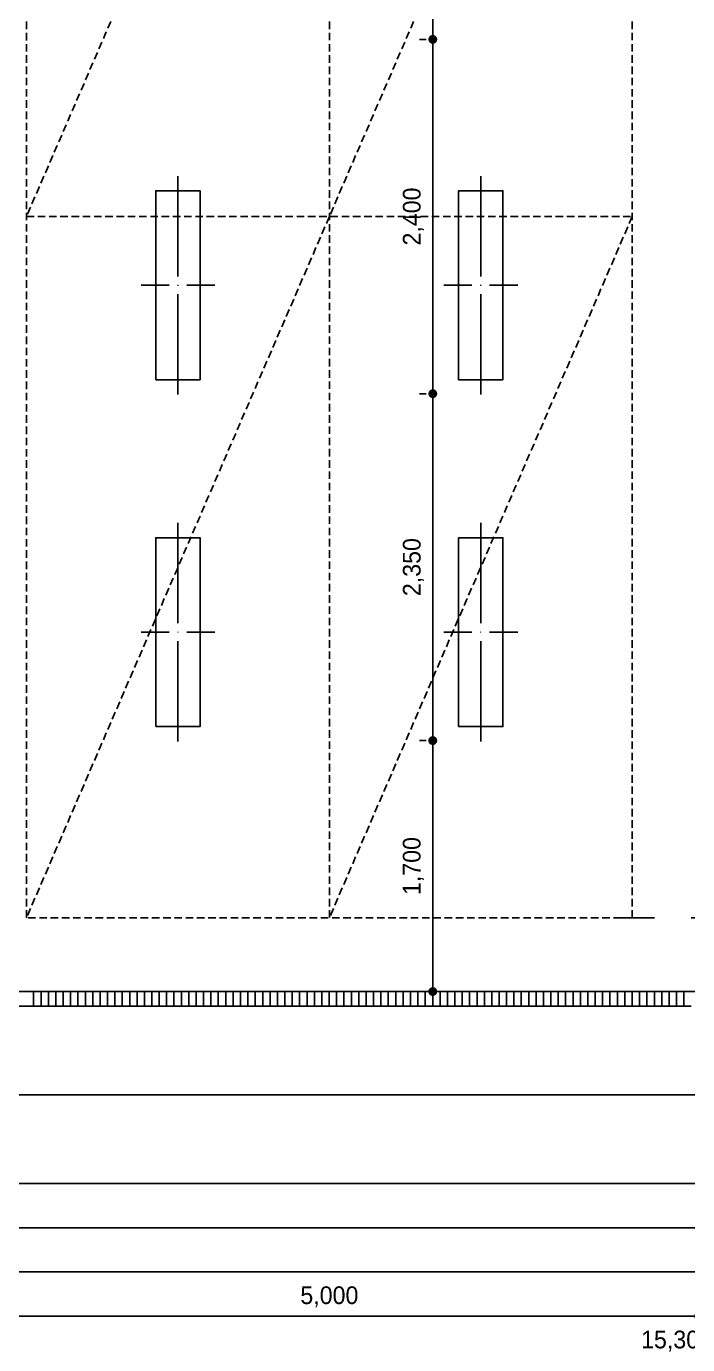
# Model space of a CAD drawing. Header units: millimetres. Extents: x -224448 to 1592092, y -164641 to 319001.
# Drawn here: x 24375 to 28850, y 150808 to 159739 of the extents above; entities that cross this region are included whole.
import ezdxf

# ---------------------------------------------------------------- set-up
doc = ezdxf.new("R2010")
doc.units = ezdxf.units.MM
doc.linetypes.add('CENTER2', pattern=[1.125, 0.75, -0.125, 0.125, -0.125])
doc.linetypes.add('HIDDEN', pattern=[9.525, 6.35, -3.175])
doc.layers.get('Defpoints').update_dxf_attribs({"color": 35})
for name, color, linetype in [('ARREA', 1, 'Continuous'), ('DIM', 3, 'Continuous'), ('I-LIGHT', 1, 'Continuous'), ('I_FUR', 6, 'Continuous'), ('I_HAT', 8, 'Continuous')]:
    doc.layers.add(name, color=color, linetype=linetype)
doc.styles.add('IABU-글꼴스타일', font='')
doc.styles.get('IABU-글꼴스타일').set_extended_font_data('HY울릉도L')
doc.dimstyles.new('IABC-100 (SUB)', dxfattribs={"dimscale": 60, "dimtxt": 2, "dimasz": 1, "dimexe": 1.5, "dimexo": 2, "dimgap": 1, "dimtad": 1, "dimdec": 0, "dimdsep": 46, "dimlunit": 6, "dimtxsty": 'IABU-글꼴스타일', "dimblk": '1234_Dot', "dimcen": 1, "dimclrd": 4, "dimclre": 4, "dimclrt": 7, "dimadec": 0, "dimazin": 0, "dimtfac": 1, "dimtdec": 0, "dimtix": 1, "dimtmove": 2, "dimatfit": 3, "dimldrblk": '1234_Dot', "dimfxl": 2, "dimtolj": 1, "dimtzin": 0, "dimarcsym": 0})

# ---------------------------------------------------------------- blocks, each defined once
blk = doc.blocks.new('1234_Dot')
at = {"color": 0, "linetype": 'ByBlock', "lineweight": -2}
blk.add_line((-0.5, 0), (-1, 0), dxfattribs=at)
at = {"color": 0, "linetype": 'ByBlock', "const_width": 0.5}
blk.add_lwpolyline([(-0.25, 0, 1), (0.25, 0, 1)], format="xyb", close=True, dxfattribs=at)
blk = doc.blocks.new('*D373')
at = {"layer": 'Defpoints', "color": 0, "ltscale": 50, "transparency": 16777216}
for p in [(23925.5, 152500.5), (28925.5, 152500.5), (28925.5, 151000.5)]:
    blk.add_point(p, dxfattribs=at)
at = {"layer": 'DIM', "color": 4, "lineweight": -2, "ltscale": 50, "transparency": 16777216}
for p, q in [((23925.5, 152380.5), (23925.5, 150910.5)), ((28925.5, 152380.5), (28925.5, 150910.5)), ((23985.5, 151000.5), (28865.5, 151000.5))]:
    blk.add_line(p, q, dxfattribs=at)
at = {"layer": 'DIM', "color": 4, "lineweight": -2, "ltscale": 50, "transparency": 16777216, "xscale": 60, "yscale": 60, "zscale": 60, "rotation": 180}
blk.add_blockref('1234_Dot', (23925.5, 151000.5), dxfattribs=at)
at = {"layer": 'DIM', "color": 4, "lineweight": -2, "ltscale": 50, "transparency": 16777216, "xscale": 60, "yscale": 60, "zscale": 60}
blk.add_blockref('1234_Dot', (28925.5, 151000.5), dxfattribs=at)
at = {"layer": 'DIM', "color": 7, "ltscale": 50, "transparency": 16777216, "insert": (26425.5, 151131.9), "char_height": 120, "attachment_point": 5, "style": 'IABU-글꼴스타일'}
blk.add_mtext('\\A1;5,000', dxfattribs=at)
blk = doc.blocks.new('*D361')
at = {"layer": 'Defpoints', "color": 0, "ltscale": 50, "transparency": 16777216}
for p in [(21125.5, 152500.5), (36425.5, 152500.5), (21125.5, 150700.5)]:
    blk.add_point(p, dxfattribs=at)
at = {"layer": 'DIM', "color": 4, "lineweight": -2, "ltscale": 50, "transparency": 16777216}
for p, q in [((21125.5, 152380.5), (21125.5, 150610.5)), ((36425.5, 152380.5), (36425.5, 150610.5)), ((36365.5, 150700.5), (21185.5, 150700.5))]:
    blk.add_line(p, q, dxfattribs=at)
at = {"layer": 'DIM', "color": 4, "lineweight": -2, "ltscale": 50, "transparency": 16777216, "xscale": 60, "yscale": 60, "zscale": 60, "rotation": 180}
blk.add_blockref('1234_Dot', (21125.5, 150700.5), dxfattribs=at)
at = {"layer": 'DIM', "color": 4, "lineweight": -2, "ltscale": 50, "transparency": 16777216, "xscale": 60, "yscale": 60, "zscale": 60}
blk.add_blockref('1234_Dot', (36425.5, 150700.5), dxfattribs=at)
at = {"layer": 'DIM', "color": 7, "ltscale": 50, "transparency": 16777216, "insert": (28775.5, 150831.9), "char_height": 120, "attachment_point": 5, "style": 'IABU-글꼴스타일'}
blk.add_mtext('\\A1;15,300', dxfattribs=at)
blk = doc.blocks.new('j98')
at = {"layer": 'I-LIGHT'}
for p, q in [((95797.1, 141105.6), (95797.1, 140425.6)), ((95547.1, 140365.6), (95737.1, 140365.6)), ((95797.1, 140365.6), (95796.1, 140365.6)), ((95797.1, 140366.6), (95797.1, 140364.6)), ((95797.1, 140365.6), (95798.1, 140365.6)), ((95797.1, 140305.6), (95797.1, 139625.6)), ((95857.1, 140365.6), (96047.1, 140365.6))]:
    blk.add_line(p, q, dxfattribs=at)
at = {"layer": 'I-LIGHT', "linetype": 'Continuous'}
blk.add_lwpolyline([(95647.1, 139725.6), (95947.1, 139725.6), (95947.1, 141005.6), (95647.1, 141005.6)], close=True, dxfattribs=at)
blk = doc.blocks.new('*D548')
at = {"layer": 'Defpoints', "color": 0, "ltscale": 50, "transparency": 16777216}
for p in [(27200.5, 162000.5), (27125.6, 159650.5), (27200.5, 159650.5)]:
    blk.add_point(p, dxfattribs=at)
at = {"layer": 'DIM', "color": 4, "lineweight": -2, "ltscale": 50, "transparency": 16777216}
for p, q in [((27080.5, 162000.5), (27035.6, 162000.5)), ((27125.6, 161940.5), (27125.6, 159710.5)), ((27080.5, 159650.5), (27035.6, 159650.5))]:
    blk.add_line(p, q, dxfattribs=at)
at = {"layer": 'DIM', "color": 4, "lineweight": -2, "ltscale": 50, "transparency": 16777216, "xscale": 60, "yscale": 60, "zscale": 60}
for p, rotation in [((27125.6, 162000.5), 90), ((27125.6, 159650.5), 270)]:
    blk.add_blockref('1234_Dot', p, dxfattribs=dict(at, rotation=rotation))
at = {"layer": 'DIM', "color": 7, "ltscale": 50, "transparency": 16777216, "insert": (26994.2, 160825.5), "char_height": 120, "attachment_point": 5, "rotation": 90, "style": 'IABU-글꼴스타일'}
blk.add_mtext('\\A1;2,350', dxfattribs=at)
blk = doc.blocks.new('*D549')
at = {"layer": 'Defpoints', "color": 0, "ltscale": 50, "transparency": 16777216}
for p in [(27200.5, 159650.5), (27125.6, 157250.5), (27200.5, 157250.5)]:
    blk.add_point(p, dxfattribs=at)
at = {"layer": 'DIM', "color": 4, "lineweight": -2, "ltscale": 50, "transparency": 16777216}
for p, q in [((27080.5, 159650.5), (27035.6, 159650.5)), ((27125.6, 159590.5), (27125.6, 157310.5)), ((27080.5, 157250.5), (27035.6, 157250.5))]:
    blk.add_line(p, q, dxfattribs=at)
at = {"layer": 'DIM', "color": 4, "lineweight": -2, "ltscale": 50, "transparency": 16777216, "xscale": 60, "yscale": 60, "zscale": 60}
for p, rotation in [((27125.6, 159650.5), 90), ((27125.6, 157250.5), 270)]:
    blk.add_blockref('1234_Dot', p, dxfattribs=dict(at, rotation=rotation))
at = {"layer": 'DIM', "color": 7, "ltscale": 50, "transparency": 16777216, "insert": (26994.2, 158450.5), "char_height": 120, "attachment_point": 5, "rotation": 90, "style": 'IABU-글꼴스타일'}
blk.add_mtext('\\A1;2,400', dxfattribs=at)
blk = doc.blocks.new('*D550')
at = {"layer": 'Defpoints', "color": 0, "ltscale": 50, "transparency": 16777216}
for p in [(27200.5, 157250.5), (27125.6, 154900.5), (27200.5, 154900.5)]:
    blk.add_point(p, dxfattribs=at)
at = {"layer": 'DIM', "color": 4, "lineweight": -2, "ltscale": 50, "transparency": 16777216}
for p, q in [((27080.5, 157250.5), (27035.6, 157250.5)), ((27125.6, 157190.5), (27125.6, 154960.5)), ((27080.5, 154900.5), (27035.6, 154900.5))]:
    blk.add_line(p, q, dxfattribs=at)
at = {"layer": 'DIM', "color": 4, "lineweight": -2, "ltscale": 50, "transparency": 16777216, "xscale": 60, "yscale": 60, "zscale": 60}
for p, rotation in [((27125.6, 157250.5), 90), ((27125.6, 154900.5), 270)]:
    blk.add_blockref('1234_Dot', p, dxfattribs=dict(at, rotation=rotation))
at = {"layer": 'DIM', "color": 7, "ltscale": 50, "transparency": 16777216, "insert": (26994.2, 156075.5), "char_height": 120, "attachment_point": 5, "rotation": 90, "style": 'IABU-글꼴스타일'}
blk.add_mtext('\\A1;2,350', dxfattribs=at)
blk = doc.blocks.new('*D551')
at = {"layer": 'Defpoints', "color": 0, "ltscale": 50, "transparency": 16777216}
for p in [(27200.5, 154900.5), (27125.2, 153200.5), (27173.8, 153200.5)]:
    blk.add_point(p, dxfattribs=at)
at = {"layer": 'DIM', "color": 4, "lineweight": -2, "ltscale": 50, "transparency": 16777216}
for p, q in [((27080.5, 154900.5), (27035.2, 154900.5)), ((27125.2, 154840.5), (27125.2, 153260.5)), ((27053.8, 153200.5), (27035.2, 153200.5))]:
    blk.add_line(p, q, dxfattribs=at)
at = {"layer": 'DIM', "color": 4, "lineweight": -2, "ltscale": 50, "transparency": 16777216, "xscale": 60, "yscale": 60, "zscale": 60}
for p, rotation in [((27125.2, 154900.5), 90), ((27125.2, 153200.5), 270)]:
    blk.add_blockref('1234_Dot', p, dxfattribs=dict(at, rotation=rotation))
at = {"layer": 'DIM', "color": 7, "ltscale": 50, "transparency": 16777216, "insert": (26993.8, 154050.5), "char_height": 120, "attachment_point": 5, "rotation": 90, "style": 'IABU-글꼴스타일'}
blk.add_mtext('\\A1;1,700', dxfattribs=at)

msp = doc.modelspace()

# ---------------------------------------------------------------- linework, layer by layer
at = {"layer": 'ARREA', "color": 1, "linetype": 'CENTER2', "ltscale": 2000}
for p, q in [((37125.465, 153700.492), (28275.465, 153700.492)), ((37125.465, 153200.492), (20424.323, 153200.492))]:
    msp.add_line(p, q, dxfattribs=at)
at = {"layer": 'Defpoints'}
for points in [[(38625.465, 165900.492), (18924.323, 165900.492), (18924.323, 151000.492), (38625.465, 151000.492)], [(38325.465, 165600.492), (19224.323, 165600.492), (19224.323, 151300.492), (38325.465, 151300.492)], [(38025.465, 165300.492), (19524.323, 165300.492), (19524.323, 151600.492), (38025.465, 151600.492)], [(37725.465, 165000.492), (19824.323, 165000.492), (19824.323, 151900.492), (37725.465, 151900.492)], [(37125.465, 164400.492), (20424.323, 164400.492), (20424.323, 152500.492), (37125.465, 152500.492)]]:
    msp.add_lwpolyline(points, close=True, dxfattribs=at)
at = {"layer": 'I_FUR', "color": 9, "linetype": 'HIDDEN', "ltscale": 8}
for p, q in [((26425.465, 163200.492), (24375.465, 158450.492)), ((26425.465, 163200.492), (26425.465, 153700.492)), ((28475.465, 163200.492), (26425.465, 158450.492)), ((26425.465, 158450.492), (24375.465, 153700.492)), ((24375.465, 158450.492), (28475.465, 158450.492)), ((28475.465, 158450.492), (26425.465, 153700.492))]:
    msp.add_line(p, q, dxfattribs=at)
msp.add_lwpolyline([(24375.465, 163200.492), (28475.465, 163200.492), (28475.465, 153700.492), (24375.465, 153700.492)], close=True, dxfattribs=at)
at = {"layer": 'I_HAT'}
for p, q in [((23975.465, 153200.492), (28875.465, 153200.492)), ((24423.752, 153200.492), (24423.752, 153100.492)), ((24473.752, 153200.492), (24473.752, 153100.492)), ((24523.752, 153200.492), (24523.752, 153100.492)), ((24573.752, 153200.492), (24573.752, 153100.492)), ((24623.752, 153200.492), (24623.752, 153100.492)), ((24673.752, 153200.492), (24673.752, 153100.492)), ((24723.752, 153200.492), (24723.752, 153100.492)), ((24773.752, 153200.492), (24773.752, 153100.492)), ((24823.752, 153200.492), (24823.752, 153100.492)), ((24873.752, 153200.492), (24873.752, 153100.492)), ((24923.752, 153200.492), (24923.752, 153100.492)), ((24973.752, 153200.492), (24973.752, 153100.492)), ((25023.752, 153200.492), (25023.752, 153100.492)), ((25073.752, 153200.492), (25073.752, 153100.492)), ((25123.752, 153200.492), (25123.752, 153100.492)), ((25173.752, 153200.492), (25173.752, 153100.492)), ((25223.752, 153200.492), (25223.752, 153100.492)), ((25273.752, 153200.492), (25273.752, 153100.492)), ((25323.752, 153200.492), (25323.752, 153100.492)), ((25373.752, 153200.492), (25373.752, 153100.492)), ((25423.752, 153200.492), (25423.752, 153100.492)), ((25473.752, 153200.492), (25473.752, 153100.492)), ((25523.752, 153200.492), (25523.752, 153100.492)), ((25573.752, 153200.492), (25573.752, 153100.492)), ((25623.752, 153200.492), (25623.752, 153100.492)), ((25673.752, 153200.492), (25673.752, 153100.492)), ((25724.323, 153200.492), (25724.323, 153100.492)), ((25774.323, 153200.492), (25774.323, 153100.492)), ((25824.323, 153200.492), (25824.323, 153100.492)), ((25874.323, 153200.492), (25874.323, 153100.492)), ((25924.323, 153200.492), (25924.323, 153100.492)), ((25974.323, 153200.492), (25974.323, 153100.492)), ((26024.323, 153200.492), (26024.323, 153100.492)), ((26074.323, 153200.492), (26074.323, 153100.492)), ((26124.323, 153200.492), (26124.323, 153100.492)), ((26174.323, 153200.492), (26174.323, 153100.492)), ((26224.323, 153200.492), (26224.323, 153100.492)), ((26274.323, 153200.492), (26274.323, 153100.492)), ((26324.323, 153200.492), (26324.323, 153100.492)), ((26374.323, 153200.492), (26374.323, 153100.492)), ((26424.323, 153200.492), (26424.323, 153100.492)), ((26474.323, 153200.492), (26474.323, 153100.492)), ((26524.323, 153200.492), (26524.323, 153100.492)), ((26574.323, 153200.492), (26574.323, 153100.492)), ((26624.323, 153200.492), (26624.323, 153100.492)), ((26674.323, 153200.492), (26674.323, 153100.492)), ((26724.323, 153200.492), (26724.323, 153100.492)), ((26774.323, 153200.492), (26774.323, 153100.492)), ((26824.323, 153200.492), (26824.323, 153100.492)), ((26874.323, 153200.492), (26874.323, 153100.492)), ((26924.323, 153200.492), (26924.323, 153100.492)), ((26974.323, 153200.492), (26974.323, 153100.492)), ((27024.323, 153200.492), (27024.323, 153100.492)), ((27074.323, 153200.492), (27074.323, 153100.492)), ((27124.894, 153200.492), (27124.894, 153100.492)), ((27174.894, 153200.492), (27174.894, 153100.492)), ((27224.894, 153200.492), (27224.894, 153100.492)), ((27274.894, 153200.492), (27274.894, 153100.492)), ((27324.894, 153200.492), (27324.894, 153100.492)), ((27374.894, 153200.492), (27374.894, 153100.492)), ((27424.894, 153200.492), (27424.894, 153100.492)), ((27474.894, 153200.492), (27474.894, 153100.492)), ((27524.894, 153200.492), (27524.894, 153100.492)), ((27574.894, 153200.492), (27574.894, 153100.492)), ((27624.894, 153200.492), (27624.894, 153100.492)), ((27674.894, 153200.492), (27674.894, 153100.492)), ((27724.894, 153200.492), (27724.894, 153100.492)), ((27774.894, 153200.492), (27774.894, 153100.492)), ((27824.894, 153200.492), (27824.894, 153100.492)), ((27874.894, 153200.492), (27874.894, 153100.492)), ((27924.894, 153200.492), (27924.894, 153100.492)), ((27974.894, 153200.492), (27974.894, 153100.492)), ((28024.894, 153200.492), (28024.894, 153100.492)), ((28074.894, 153200.492), (28074.894, 153100.492)), ((28124.894, 153200.492), (28124.894, 153100.492)), ((28174.894, 153200.492), (28174.894, 153100.492)), ((28224.894, 153200.492), (28224.894, 153100.492)), ((28274.894, 153200.492), (28274.894, 153100.492)), ((28324.894, 153200.492), (28324.894, 153100.492)), ((28374.894, 153200.492), (28374.894, 153100.492)), ((28424.894, 153200.492), (28424.894, 153100.492)), ((28474.894, 153200.492), (28474.894, 153100.492)), ((28525.465, 153200.492), (28525.465, 153100.492)), ((28575.465, 153200.492), (28575.465, 153100.492)), ((28625.465, 153200.492), (28625.465, 153100.492)), ((28675.465, 153200.492), (28675.465, 153100.492)), ((28725.465, 153200.492), (28725.465, 153100.492)), ((28775.465, 153200.492), (28775.465, 153100.492)), ((28825.465, 153200.492), (28825.465, 153100.492)), ((23975.465, 153100.492), (28875.465, 153100.492))]:
    msp.add_line(p, q, dxfattribs=at)

# ---------------------------------------------------------------- block references
for p in [(-70396.587, 17619.214), (-68346.587, 17619.214), (-70396.587, 15269.214), (-68346.587, 15269.214)]:
    msp.add_blockref('j98', p)

# ---------------------------------------------------------------- dimensions: what is measured, and where the dimension line sits
at = {"layer": 'DIM', "ltscale": 50}
for base, p1, p2, picture, middle in [((27125.624, 159650.492), (27200.465, 162000.492), (27200.465, 159650.492), '*D548', (26994.196, 160825.492)), ((27125.624, 157250.492), (27200.465, 159650.492), (27200.465, 157250.492), '*D549', (26994.196, 158450.492)), ((27125.624, 154900.492), (27200.465, 157250.492), (27200.465, 154900.492), '*D550', (26994.196, 156075.492)), ((27125.224, 153200.492), (27200.465, 154900.492), (27173.752, 153200.492), '*D551', (26993.796, 154050.492))]:
    dim = msp.add_linear_dim(base=base, p1=p1, p2=p2, angle=90, dimstyle='IABC-100 (SUB)', dxfattribs=at)
    dim.commit()
    dim.dimension.update_dxf_attribs({"geometry": picture, "text_midpoint": middle})
for base, p1, p2, picture, middle in [((21125.465, 150700.492), (36425.465, 152500.492), (21125.465, 152500.492), '*D361', (28775.465, 150831.92)), ((28925.465, 151000.492), (23925.465, 152500.492), (28925.465, 152500.492), '*D373', (26425.465, 151131.92))]:
    dim = msp.add_linear_dim(base=base, p1=p1, p2=p2, dimstyle='IABC-100 (SUB)', dxfattribs=at)
    dim.commit()
    dim.dimension.update_dxf_attribs({"geometry": picture, "text_midpoint": middle})

doc.saveas('drawing.dxf')
